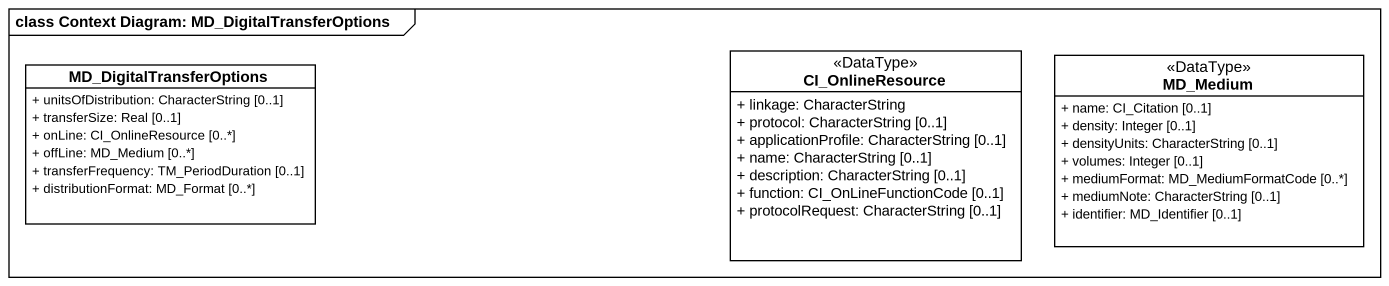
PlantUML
@startuml
mainframe class Context Diagram: MD_DigitalTransferOptions
hide circle
hide empty members
skinparam classAttributeIconSize 0
class MD_DigitalTransferOptions #FFFFFF {
  + unitsOfDistribution: CharacterString [0..1]
  + transferSize: Real [0..1]
  + onLine: CI_OnlineResource [0..*]
  + offLine: MD_Medium [0..*]
  + transferFrequency: TM_PeriodDuration [0..1]
  + distributionFormat: MD_Format [0..*]
}
class CI_OnlineResource <<DataType>> #FFFFFF {
  + linkage: CharacterString
  + protocol: CharacterString [0..1]
  + applicationProfile: CharacterString [0..1]
  + name: CharacterString [0..1]
  + description: CharacterString [0..1]
  + function: CI_OnLineFunctionCode [0..1]
  + protocolRequest: CharacterString [0..1]
}
class MD_Medium <<DataType>> #FFFFFF {
  + name: CI_Citation [0..1]
  + density: Integer [0..1]
  + densityUnits: CharacterString [0..1]
  + volumes: Integer [0..1]
  + mediumFormat: MD_MediumFormatCode [0..*]
  + mediumNote: CharacterString [0..1]
  + identifier: MD_Identifier [0..1]
}
@enduml
